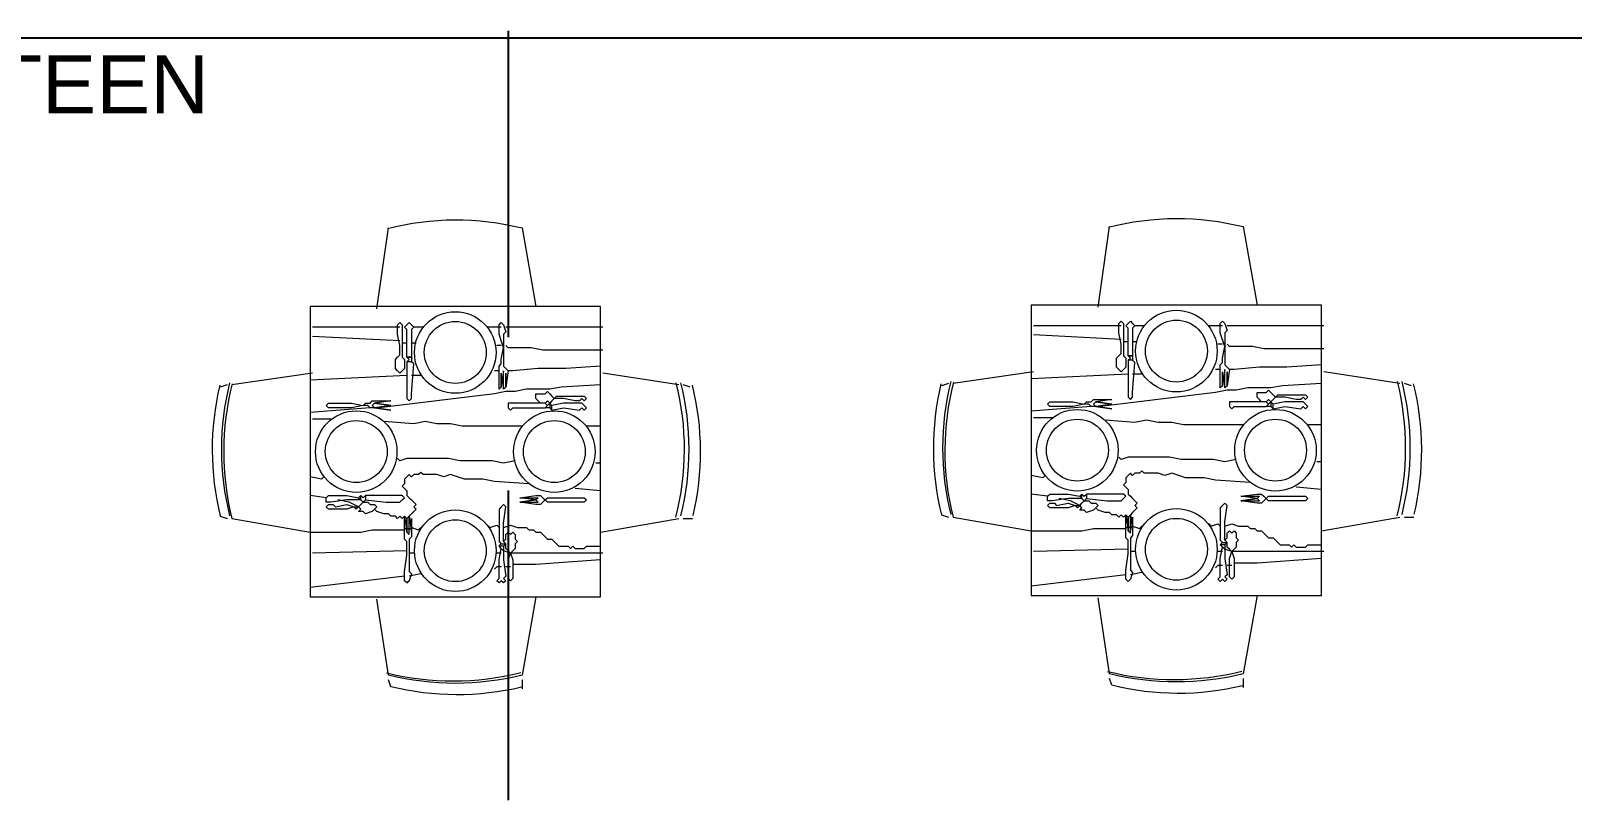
# Model space of a CAD drawing. Header units: metres. Extents: x 75097 to 220695, y -1557923 to -1361206.
# Drawn here: x 103513 to 106701, y -1383712 to -1382122 of the extents above; entities that cross this region are included whole.
import ezdxf

# ---------------------------------------------------------------- set-up
doc = ezdxf.new("R2010")
doc.units = ezdxf.units.M
doc.layers.get('0').update_dxf_attribs({"lineweight": 0})
for name, color, linetype in [('A-100 - Copy$0$axes', 8, 'Continuous'), ('A-100 - Copy$0$PDF2_Geometry', 8, 'Continuous'), ('A-100 - Copy$0$PDF_Geometry', 8, 'Continuous'), ('A-100 - Copy$0$PDF_Text', 8, 'Continuous')]:
    doc.layers.add(name, color=color, linetype=linetype)
doc.styles.add('A-100 - Copy$0$PDF Arial', font='arial.ttf')

# ---------------------------------------------------------------- blocks, each defined once
blk = doc.blocks.new('A-100 - Copy$0$A$C02230961')
at = {"layer": 'A-100 - Copy$0$PDF2_Geometry', "lineweight": 5, "elevation": -2.4}
for points in [[(3613.8, -16004.8), (3637.7, -15838)], [(5105.4, -16002), (5129.3, -15835.2)], [(3661.5, -16033.4), (3661.5, -16033.4)], [(3661.5, -16033.4), (3661.5, -16033.4)], [(3675.8, -16114.4), (3675.8, -16152.5), (3675.8, -16190.6), (3680.5, -16195.4), (3685.3, -16190.6), (3685.3, -16181.1), (3690.1, -16119.1), (3685.3, -16114.4), (3675.8, -16114.4), (3680.5, -16109.6), (3675.8, -16104.8), (3675.8, -16076.2), (3675.8, -16047.7), (3671, -16042.9), (3675.8, -16038.1), (3680.5, -16033.4), (3685.3, -16038.1), (3690.1, -16042.9), (3685.3, -16047.7), (3685.3, -16076.2), (3685.3, -16104.8), (3685.3, -16114.4)], [(3871.1, -16033.4), (3871.1, -16033.4)], [(3875.9, -16038.1), (3871.1, -16033.4)], [(5153.1, -16030.6), (5153.1, -16030.6)], [(5153.1, -16030.6), (5153.1, -16030.6)], [(5157.8, -16035.3), (5157.8, -16035.3)], [(5167.4, -16111.5), (5167.4, -16149.7), (5167.4, -16187.8), (5172.1, -16192.5), (5176.9, -16187.8), (5176.9, -16178.2), (5181.7, -16116.3), (5176.9, -16111.5), (5167.4, -16111.5), (5172.1, -16106.8), (5167.4, -16102), (5167.4, -16073.4), (5167.4, -16044.8), (5162.6, -16040.1), (5167.4, -16035.3), (5172.1, -16030.6), (5176.9, -16035.3), (5181.7, -16040.1), (5176.9, -16044.8), (5176.9, -16073.4), (5176.9, -16102), (5176.9, -16111.5)], [(5167.4, -16035.3), (5167.4, -16035.3)], [(5176.9, -16035.3), (5176.9, -16035.3)], [(5176.9, -16035.3), (5176.9, -16035.3)], [(5362.7, -16030.6), (5362.7, -16030.6)], [(5367.5, -16035.3), (5362.7, -16030.6)], [(5367.5, -16035.3), (5367.5, -16035.3)], [(5367.5, -16035.3), (5367.5, -16035.3)], [(3661.5, -16042.9), (3480.4, -16042.9)], [(3661.5, -16071.5), (3480.4, -16062)], [(3666.3, -16038.1), (3666.3, -16038.1)], [(3671, -16042.9), (3671, -16042.9)], [(3675.8, -16038.1), (3675.8, -16038.1)], [(3685.3, -16038.1), (3685.3, -16038.1)], [(3685.3, -16038.1), (3685.3, -16038.1)], [(3709.1, -16042.9), (3690.1, -16042.9)], [(3871.1, -16042.9), (3842.5, -16042.9)], [(3875.9, -16038.1), (3875.9, -16038.1)], [(3875.9, -16038.1), (3875.9, -16038.1)], [(4080.8, -16042.9), (3880.6, -16042.9)], [(5153.1, -16040.1), (4972, -16040.1)], [(5153.1, -16068.7), (4972, -16059.1)], [(5162.6, -16040.1), (5162.6, -16040.1)], [(5200.7, -16040.1), (5181.7, -16040.1)], [(5362.7, -16040.1), (5334.1, -16040.1)], [(5572.3, -16040.1), (5372.2, -16040.1)], [(3675.8, -16076.2), (3666.3, -16076.2)], [(3666.3, -16095.3), (3666.3, -16095.3)], [(3694.8, -16076.2), (3685.3, -16076.2)], [(3871.1, -16081), (3861.6, -16081)], [(4080.8, -16090.5), (3956.9, -16090.5), (3933.1, -16085.8), (3904.5, -16085.8), (3885.4, -16085.8), (3880.6, -16081)], [(5153.1, -16097.3), (5153.1, -16097.3)], [(5153.1, -16097.3), (5153.1, -16097.3)], [(5167.4, -16073.4), (5157.8, -16073.4)], [(5157.8, -16092.5), (5157.8, -16092.5)], [(5186.4, -16073.4), (5176.9, -16073.4)], [(5362.7, -16078.2), (5353.2, -16078.2)], [(5572.3, -16087.7), (5448.5, -16087.7), (5424.6, -16083), (5396.1, -16083), (5377, -16083), (5372.2, -16078.2)], [(3656.7, -16104.8), (3656.7, -16104.8)], [(3661.5, -16100.1), (3661.5, -16100.1)], [(3661.5, -16100.1), (3661.5, -16100.1)], [(3666.3, -16104.8), (3666.3, -16104.8)], [(3666.3, -16104.8), (3666.3, -16104.8)], [(3671, -16109.6), (3671, -16109.6)], [(3685.3, -16104.8), (3675.8, -16104.8), (3685.3, -16104.8)], [(3675.8, -16104.8), (3675.8, -16104.8)], [(3675.8, -16114.4), (3675.8, -16114.4)], [(3685.3, -16104.8), (3685.3, -16104.8)], [(3685.3, -16114.4), (3685.3, -16114.4)], [(3866.4, -16123.9), (3866.4, -16123.9)], [(3871.1, -16119.1), (3871.1, -16119.1)], [(3875.9, -16114.4), (3875.9, -16114.4)], [(3880.6, -16128.7), (3880.6, -16128.7)], [(4076, -16123.9), (4004.5, -16128.7), (3947.4, -16128.7), (3894.9, -16133.4), (3885.4, -16133.4)], [(5148.3, -16102), (5148.3, -16102)], [(5148.3, -16130.6), (5148.3, -16130.6)], [(5157.8, -16102), (5157.8, -16102)], [(5157.8, -16102), (5157.8, -16102)], [(5157.8, -16130.6), (5157.8, -16130.6)], [(5162.6, -16106.8), (5162.6, -16106.8)], [(5176.9, -16102), (5167.4, -16102), (5176.9, -16102)], [(5167.4, -16102), (5167.4, -16102)], [(5167.4, -16111.5), (5167.4, -16111.5)], [(5176.9, -16102), (5176.9, -16102)], [(5176.9, -16111.5), (5176.9, -16111.5)], [(5357.9, -16130.6), (5348.4, -16130.6)], [(5357.9, -16121.1), (5357.9, -16121.1)], [(5362.7, -16116.3), (5362.7, -16116.3)], [(5367.5, -16111.5), (5367.5, -16111.5)], [(5367.5, -16130.6), (5367.5, -16130.6)], [(5367.5, -16130.6), (5367.5, -16130.6)], [(5372.2, -16125.8), (5372.2, -16125.8)], [(5567.6, -16121.1), (5496.1, -16125.8), (5438.9, -16125.8), (5386.5, -16130.6), (5377, -16130.6)], [(3304.2, -16162), (3289.9, -16166.8)], [(3480.4, -16138.2), (3313.7, -16162)], [(3675.8, -16143), (3475.7, -16152.5)], [(4076, -16162), (3995, -16166.8), (3971.2, -16171.5), (3942.6, -16171.5), (3923.5, -16171.5), (3899.7, -16176.3), (3880.6, -16176.3), (3856.8, -16181.1), (3618.6, -16209.7)], [(3656.7, -16133.4), (3656.7, -16133.4)], [(3666.3, -16133.4), (3666.3, -16133.4)], [(3704.4, -16143), (3685.3, -16143)], [(3866.4, -16133.4), (3856.8, -16133.4)], [(3871.1, -16138.2), (3871.1, -16138.2)], [(3875.9, -16133.4), (3875.9, -16133.4)], [(3875.9, -16133.4), (3875.9, -16133.4)], [(3880.6, -16138.2), (3880.6, -16138.2)], [(4238, -16162), (4080.8, -16138.2)], [(4261.8, -16166.8), (4247.5, -16162)], [(4795.8, -16159.2), (4781.5, -16164)], [(4972, -16135.4), (4805.3, -16159.2)], [(5167.4, -16140.1), (4967.3, -16149.7)], [(5567.6, -16159.2), (5486.6, -16164), (5462.8, -16168.7), (5434.2, -16168.7), (5415.1, -16168.7), (5391.3, -16173.5), (5372.2, -16173.5), (5348.4, -16178.2), (5110.2, -16206.8)], [(5196, -16140.1), (5176.9, -16140.1)], [(5362.7, -16135.4), (5362.7, -16135.4)], [(5372.2, -16135.4), (5372.2, -16135.4)], [(5729.6, -16159.2), (5572.3, -16135.4)], [(5753.4, -16164), (5739.1, -16159.2)], [(3675.8, -16190.6), (3675.8, -16190.6)], [(3685.3, -16190.6), (3685.3, -16190.6)], [(3871.1, -16166.8), (3871.1, -16166.8)], [(3880.6, -16166.8), (3880.6, -16166.8)], [(3942.6, -16181.1), (3942.6, -16181.1)], [(3942.6, -16190.6), (3942.6, -16190.6)], [(3975.9, -16185.8), (3975.9, -16185.8)], [(3975.9, -16185.8), (3975.9, -16185.8)], [(3980.7, -16190.6), (3980.7, -16190.6)], [(4042.6, -16185.8), (4042.6, -16185.8)], [(4042.6, -16185.8), (4042.6, -16185.8)], [(5134, -16192.5), (5134, -16192.5)], [(5167.4, -16187.8), (5167.4, -16187.8)], [(5176.9, -16187.8), (5176.9, -16187.8)], [(5362.7, -16164), (5362.7, -16164)], [(5372.2, -16164), (5372.2, -16164)], [(5434.2, -16178.2), (5434.2, -16178.2)], [(5434.2, -16187.8), (5434.2, -16187.8)], [(5467.5, -16183), (5467.5, -16183)], [(5467.5, -16183), (5467.5, -16183)], [(5467.5, -16192.5), (5467.5, -16192.5)], [(5472.3, -16187.8), (5472.3, -16187.8)], [(5534.2, -16183), (5534.2, -16183)], [(5534.2, -16183), (5534.2, -16183)], [(3599.6, -16209.7), (3475.7, -16219.2)], [(3509, -16204.9), (3509, -16204.9)], [(3509, -16204.9), (3509, -16204.9)], [(3509, -16204.9), (3509, -16204.9)], [(3513.8, -16200.1), (3513.8, -16200.1)], [(3594.8, -16204.9), (3594.8, -16204.9)], [(3599.6, -16200.1), (3599.6, -16200.1)], [(3599.6, -16209.7), (3599.6, -16209.7)], [(3609.1, -16200.1), (3609.1, -16200.1)], [(3609.1, -16209.7), (3609.1, -16209.7)], [(3642.4, -16195.4), (3642.4, -16195.4)], [(3642.4, -16204.9), (3642.4, -16204.9)], [(3642.4, -16204.9), (3642.4, -16204.9)], [(3642.4, -16214.4), (3642.4, -16214.4)], [(3966.4, -16204.9), (3961.6, -16200.1), (3923.5, -16200.1), (3885.4, -16200.1), (3885.4, -16209.7), (3890.2, -16214.4), (3894.9, -16209.7), (3961.6, -16209.7)], [(3885.4, -16200.1), (3885.4, -16200.1)], [(3885.4, -16209.7), (3885.4, -16209.7)], [(3961.6, -16209.7), (3961.6, -16209.7)], [(3971.2, -16209.7), (3975.9, -16214.4), (3999.8, -16209.7), (4033.1, -16214.4), (4037.9, -16209.7), (4042.6, -16214.4), (4047.4, -16209.7), (4042.6, -16204.9), (4037.9, -16200.1), (3999.8, -16200.1), (3975.9, -16204.9), (3971.2, -16200.1)], [(3971.2, -16200.1), (3971.2, -16200.1)], [(3971.2, -16209.7), (3971.2, -16209.7)], [(3975.9, -16195.4), (3975.9, -16195.4)], [(3975.9, -16214.4), (3975.9, -16204.9)], [(4037.9, -16200.1), (4037.9, -16200.1)], [(4037.9, -16200.1), (4037.9, -16200.1)], [(4042.6, -16204.9), (4042.6, -16204.9)], [(4042.6, -16214.4), (4042.6, -16214.4)], [(5091.1, -16206.8), (4967.3, -16216.4)], [(5000.6, -16202.1), (5000.6, -16202.1)], [(5000.6, -16202.1), (5000.6, -16202.1)], [(5000.6, -16202.1), (5000.6, -16202.1)], [(5005.4, -16197.3), (5005.4, -16197.3)], [(5086.4, -16202.1), (5086.4, -16202.1)], [(5091.1, -16197.3), (5091.1, -16197.3)], [(5091.1, -16206.8), (5091.1, -16206.8)], [(5100.7, -16197.3), (5100.7, -16197.3)], [(5100.7, -16206.8), (5100.7, -16206.8)], [(5134, -16202.1), (5134, -16202.1)], [(5134, -16202.1), (5134, -16202.1)], [(5134, -16211.6), (5134, -16211.6)], [(5458, -16202.1), (5453.2, -16197.3), (5415.1, -16197.3), (5377, -16197.3), (5377, -16206.8), (5381.8, -16211.6), (5386.5, -16206.8), (5453.2, -16206.8)], [(5377, -16197.3), (5377, -16197.3)], [(5377, -16206.8), (5377, -16206.8)], [(5453.2, -16206.8), (5453.2, -16206.8)], [(5462.8, -16206.8), (5467.5, -16211.6), (5491.3, -16206.8), (5524.7, -16211.6), (5529.5, -16206.8), (5534.2, -16211.6), (5539, -16206.8), (5534.2, -16202.1), (5529.5, -16197.3), (5491.3, -16197.3), (5467.5, -16202.1), (5462.8, -16197.3)], [(5462.8, -16197.3), (5462.8, -16197.3)], [(5462.8, -16206.8), (5462.8, -16206.8)], [(5467.5, -16211.6), (5467.5, -16202.1)], [(5529.5, -16197.3), (5529.5, -16197.3)], [(5529.5, -16197.3), (5529.5, -16197.3)], [(5534.2, -16202.1), (5534.2, -16202.1)], [(5534.2, -16211.6), (5534.2, -16211.6)], [(3518.6, -16233.5), (3480.4, -16233.5)], [(3914, -16247.8), (3885.4, -16247.8), (3847.3, -16247.8), (3818.7, -16247.8), (3790.1, -16247.8), (3766.3, -16243), (3737.7, -16243), (3713.9, -16238.2), (3690.1, -16243), (3628.1, -16238.2)], [(4076, -16247.8), (4047.4, -16247.8)], [(5010.1, -16230.7), (4972, -16230.7)], [(5405.6, -16244.9), (5377, -16244.9), (5338.9, -16244.9), (5310.3, -16244.9), (5281.7, -16244.9), (5257.9, -16240.2), (5229.3, -16240.2), (5205.5, -16235.4), (5181.7, -16240.2), (5119.7, -16235.4)], [(5567.6, -16244.9), (5539, -16244.9)], [(3899.7, -16319.2), (3875.9, -16324), (3852.1, -16319.2), (3833, -16319.2), (3804.4, -16319.2), (3785.4, -16319.2), (3761.5, -16314.5), (3742.5, -16314.5), (3723.4, -16314.5), (3704.4, -16314.5), (3694.8, -16314.5), (3675.8, -16314.5), (3661.5, -16319.2), (3656.7, -16314.5)], [(5391.3, -16316.4), (5367.5, -16321.2), (5343.7, -16316.4), (5324.6, -16316.4), (5296, -16316.4), (5277, -16316.4), (5253.1, -16311.6), (5234.1, -16311.6), (5215, -16311.6), (5196, -16311.6), (5186.4, -16311.6), (5167.4, -16311.6), (5153.1, -16316.4), (5148.3, -16311.6)], [(5567.6, -16321.2), (5558, -16321.2)], [(3504.3, -16352.6), (3499.5, -16357.3), (3475.7, -16352.6)], [(3928.3, -16366.9), (3856.8, -16362.1), (3833, -16357.3), (3813.9, -16357.3), (3794.9, -16357.3), (3780.6, -16352.6), (3766.3, -16347.8), (3752, -16352.6), (3737.7, -16347.8), (3728.2, -16347.8), (3718.7, -16347.8), (3709.1, -16347.8), (3704.4, -16343.1), (3699.6, -16347.8), (3690.1, -16347.8), (3685.3, -16352.6), (3680.5, -16347.8), (3675.8, -16352.6), (3671, -16357.3), (3671, -16366.9), (3666.3, -16371.6), (3671, -16376.4), (3675.8, -16381.2), (3675.8, -16390.7), (3680.5, -16395.5), (3685.3, -16400.2), (3690.1, -16405), (3694.8, -16409.8), (3690.1, -16414.5), (3694.8, -16419.3), (3690.1, -16424), (3685.3, -16428.8), (3680.5, -16433.6), (3675.8, -16438.3), (3671, -16433.6), (3666.3, -16438.3), (3661.5, -16433.6), (3656.7, -16438.3), (3652, -16433.6), (3642.4, -16433.6), (3637.7, -16428.8), (3628.1, -16428.8), (3613.8, -16424), (3609.1, -16419.3)], [(4076, -16324), (4066.5, -16324)], [(4995.9, -16349.8), (4991.1, -16354.5), (4967.3, -16349.8)], [(5419.9, -16364.1), (5348.4, -16359.3), (5324.6, -16354.5), (5305.5, -16354.5), (5286.5, -16354.5), (5272.2, -16349.8), (5257.9, -16345), (5243.6, -16349.8), (5229.3, -16345), (5219.8, -16345), (5210.3, -16345), (5200.7, -16345), (5196, -16340.2), (5191.2, -16345), (5181.7, -16345), (5176.9, -16349.8), (5172.1, -16345), (5167.4, -16349.8), (5162.6, -16354.5), (5162.6, -16364.1), (5157.8, -16368.8), (5162.6, -16373.6), (5167.4, -16378.4), (5167.4, -16387.9), (5172.1, -16392.6), (5176.9, -16397.4), (5181.7, -16402.2), (5186.4, -16406.9), (5181.7, -16411.7), (5186.4, -16416.5), (5181.7, -16421.2), (5176.9, -16426), (5172.1, -16430.8), (5167.4, -16435.5), (5162.6, -16430.8), (5157.8, -16435.5), (5153.1, -16430.8), (5148.3, -16435.5), (5143.5, -16430.8), (5134, -16430.8), (5129.3, -16426), (5119.7, -16426), (5105.4, -16421.2), (5100.7, -16416.5)], [(4076, -16381.2), (4023.6, -16376.4)], [(5567.6, -16378.4), (5515.2, -16373.6)], [(3509, -16395.5), (3475.7, -16390.7)], [(3509, -16405), (3509, -16405)], [(3509, -16405), (3509, -16405)], [(3509, -16414.5), (3509, -16414.5)], [(3509, -16414.5), (3509, -16414.5)], [(3513.8, -16390.7), (3513.8, -16390.7)], [(3513.8, -16390.7), (3513.8, -16390.7)], [(3518.6, -16405), (3518.6, -16405)], [(3575.7, -16414.5), (3556.7, -16405), (3532.9, -16400.2)], [(3575.7, -16395.5), (3580.5, -16400.2), (3580.5, -16390.7)], [(3575.7, -16414.5), (3575.7, -16414.5)], [(3575.7, -16414.5), (3575.7, -16414.5)], [(3580.5, -16400.2), (3580.5, -16400.2)], [(3580.5, -16409.8), (3580.5, -16409.8)], [(3590, -16400.2), (3632.9, -16405), (3661.5, -16405), (3666.3, -16400.2), (3671, -16395.5), (3666.3, -16390.7), (3656.7, -16390.7), (3590, -16390.7)], [(3590, -16390.7), (3590, -16390.7)], [(3590, -16400.2), (3590, -16400.2)], [(3609.1, -16409.8), (3609.1, -16409.8)], [(3666.3, -16400.2), (3666.3, -16400.2)], [(3880.6, -16490.7), (3875.9, -16486), (3880.6, -16481.2), (3880.6, -16471.7), (3885.4, -16466.9), (3890.2, -16471.7), (3894.9, -16466.9), (3899.7, -16471.7), (3899.7, -16481.2), (3904.5, -16486), (3899.7, -16490.7), (3899.7, -16500.3), (3894.9, -16505), (3890.2, -16509.8), (3894.9, -16524.1), (3894.9, -16552.7), (3894.9, -16562.2), (3890.2, -16567), (3885.4, -16562.2), (3885.4, -16552.7), (3885.4, -16524.1), (3890.2, -16509.8), (3885.4, -16505), (3880.6, -16500.3), (3880.6, -16490.7), (3875.9, -16486), (3875.9, -16447.9), (3880.6, -16414.5), (3875.9, -16409.8), (3871.1, -16414.5), (3866.4, -16419.3), (3866.4, -16486), (3871.1, -16490.7), (3880.6, -16490.7), (3875.9, -16495.5), (3875.9, -16505), (3875.9, -16524.1), (3880.6, -16557.5), (3875.9, -16562.2), (3880.6, -16567), (3875.9, -16571.7), (3871.1, -16567), (3866.4, -16571.7), (3861.6, -16567), (3866.4, -16562.2), (3866.4, -16524.1), (3871.1, -16500.3), (3866.4, -16495.5)], [(3871.1, -16414.5), (3871.1, -16414.5)], [(3875.9, -16409.8), (3875.9, -16409.8)], [(3909.2, -16395.5), (3909.2, -16395.5)], [(3909.2, -16395.5), (3909.2, -16395.5)], [(3909.2, -16405), (3909.2, -16405)], [(3909.2, -16405), (3909.2, -16405)], [(3942.6, -16400.2), (3942.6, -16400.2)], [(3942.6, -16400.2), (3942.6, -16400.2)], [(3956.9, -16395.5), (3956.9, -16395.5)], [(3956.9, -16405), (3956.9, -16405)], [(4042.6, -16395.5), (4042.6, -16395.5)], [(4042.6, -16405), (4042.6, -16405)], [(4047.4, -16400.2), (4047.4, -16400.2)], [(4047.4, -16400.2), (4047.4, -16400.2)], [(5000.6, -16392.6), (4967.3, -16387.9)], [(5000.6, -16402.2), (5000.6, -16402.2)], [(5000.6, -16402.2), (5000.6, -16402.2)], [(5000.6, -16411.7), (5000.6, -16411.7)], [(5000.6, -16411.7), (5000.6, -16411.7)], [(5005.4, -16387.9), (5005.4, -16387.9)], [(5005.4, -16387.9), (5005.4, -16387.9)], [(5005.4, -16416.5), (5005.4, -16416.5)], [(5010.1, -16402.2), (5010.1, -16402.2)], [(5067.3, -16411.7), (5048.3, -16402.2), (5024.4, -16397.4)], [(5067.3, -16392.6), (5072.1, -16397.4), (5072.1, -16387.9)], [(5067.3, -16411.7), (5067.3, -16411.7)], [(5067.3, -16411.7), (5067.3, -16411.7)], [(5072.1, -16397.4), (5072.1, -16397.4)], [(5072.1, -16406.9), (5072.1, -16406.9)], [(5081.6, -16397.4), (5124.5, -16402.2), (5153.1, -16402.2), (5157.8, -16397.4), (5162.6, -16392.6), (5157.8, -16387.9), (5148.3, -16387.9), (5081.6, -16387.9)], [(5081.6, -16387.9), (5081.6, -16387.9)], [(5081.6, -16397.4), (5081.6, -16397.4)], [(5100.7, -16406.9), (5100.7, -16406.9)], [(5157.8, -16397.4), (5157.8, -16397.4)], [(5372.2, -16487.9), (5367.5, -16483.2), (5372.2, -16478.4), (5372.2, -16468.9), (5377, -16464.1), (5381.8, -16468.9), (5386.5, -16464.1), (5391.3, -16468.9), (5391.3, -16478.4), (5396.1, -16483.2), (5391.3, -16487.9), (5391.3, -16497.5), (5386.5, -16502.2), (5381.8, -16507), (5386.5, -16521.3), (5386.5, -16549.9), (5386.5, -16559.4), (5381.8, -16564.2), (5377, -16559.4), (5377, -16549.9), (5377, -16521.3), (5381.8, -16507), (5377, -16502.2), (5372.2, -16497.5), (5372.2, -16487.9), (5367.5, -16483.2), (5367.5, -16445.1), (5372.2, -16411.7), (5367.5, -16406.9), (5362.7, -16411.7), (5357.9, -16416.5), (5357.9, -16483.2), (5362.7, -16487.9), (5372.2, -16487.9), (5367.5, -16492.7), (5367.5, -16502.2), (5367.5, -16521.3), (5372.2, -16554.6), (5367.5, -16559.4), (5372.2, -16564.2), (5367.5, -16568.9), (5362.7, -16564.2), (5357.9, -16568.9), (5353.2, -16564.2), (5357.9, -16559.4), (5357.9, -16521.3), (5362.7, -16497.5), (5357.9, -16492.7)], [(5362.7, -16411.7), (5362.7, -16411.7)], [(5367.5, -16406.9), (5367.5, -16406.9)], [(5400.8, -16392.6), (5400.8, -16392.6)], [(5400.8, -16392.6), (5400.8, -16392.6)], [(5400.8, -16402.2), (5400.8, -16402.2)], [(5400.8, -16402.2), (5400.8, -16402.2)], [(5434.2, -16397.4), (5434.2, -16397.4)], [(5434.2, -16397.4), (5434.2, -16397.4)], [(5448.5, -16392.6), (5448.5, -16392.6)], [(5448.5, -16402.2), (5448.5, -16402.2)], [(5534.2, -16392.6), (5534.2, -16392.6)], [(5534.2, -16402.2), (5534.2, -16402.2)], [(5539, -16397.4), (5539, -16397.4)], [(5539, -16397.4), (5539, -16397.4)], [(3513.8, -16419.3), (3513.8, -16419.3)], [(3585.3, -16424), (3585.3, -16424)], [(3604.3, -16424), (3604.3, -16424)], [(3675.8, -16571.7), (3671, -16567), (3671, -16557.5), (3671, -16547.9), (3675.8, -16514.6), (3675.8, -16495.5), (3675.8, -16486), (3671, -16481.2), (3671, -16471.7), (3671, -16433.6), (3675.8, -16466.9), (3675.8, -16438.3), (3675.8, -16466.9), (3680.5, -16471.7), (3680.5, -16433.6), (3685.3, -16466.9), (3685.3, -16438.3), (3685.3, -16466.9), (3685.3, -16476.5), (3680.5, -16481.2), (3680.5, -16490.7), (3680.5, -16519.3), (3680.5, -16547.9), (3685.3, -16552.7), (3680.5, -16567), (3675.8, -16571.7), (3680.5, -16567)], [(3671, -16433.6), (3671, -16433.6)], [(3675.8, -16438.3), (3675.8, -16438.3)], [(3680.5, -16433.6), (3680.5, -16433.6)], [(3685.3, -16438.3), (3685.3, -16438.3)], [(4076, -16466.9), (4238, -16438.3)], [(4247.5, -16438.3), (4266.6, -16438.3)], [(5076.8, -16421.2), (5076.8, -16421.2)], [(5095.9, -16421.2), (5095.9, -16421.2)], [(5167.4, -16568.9), (5162.6, -16564.2), (5162.6, -16554.6), (5162.6, -16545.1), (5167.4, -16511.8), (5167.4, -16492.7), (5167.4, -16483.2), (5162.6, -16478.4), (5162.6, -16468.9), (5162.6, -16430.8), (5167.4, -16464.1), (5167.4, -16435.5), (5167.4, -16464.1), (5172.1, -16468.9), (5172.1, -16430.8), (5176.9, -16464.1), (5176.9, -16435.5), (5176.9, -16464.1), (5176.9, -16473.6), (5172.1, -16478.4), (5172.1, -16487.9), (5172.1, -16516.5), (5172.1, -16545.1), (5176.9, -16549.9), (5172.1, -16564.2), (5167.4, -16568.9), (5172.1, -16564.2)], [(5162.6, -16430.8), (5162.6, -16430.8)], [(5167.4, -16435.5), (5167.4, -16435.5)], [(5172.1, -16430.8), (5172.1, -16430.8)], [(5176.9, -16435.5), (5176.9, -16435.5)], [(5334.1, -16449.8), (5338.9, -16454.6), (5353.2, -16449.8), (5357.9, -16454.6)], [(5367.5, -16454.6), (5381.8, -16449.8), (5396.1, -16454.6), (5405.6, -16454.6), (5415.1, -16454.6), (5419.9, -16459.3), (5429.4, -16459.3), (5434.2, -16464.1), (5443.7, -16464.1), (5448.5, -16468.9), (5453.2, -16473.6), (5458, -16478.4), (5467.5, -16478.4), (5472.3, -16483.2), (5477.1, -16487.9), (5481.8, -16492.7), (5491.3, -16492.7), (5500.9, -16492.7), (5505.6, -16497.5), (5510.4, -16492.7), (5515.2, -16497.5), (5524.7, -16497.5), (5534.2, -16497.5), (5539, -16492.7), (5567.6, -16492.7)], [(5567.6, -16464.1), (5729.6, -16435.5)], [(5739.1, -16435.5), (5758.2, -16435.5)], [(3671, -16481.2), (3671, -16481.2)], [(3675.8, -16466.9), (3675.8, -16466.9)], [(3680.5, -16471.7), (3680.5, -16471.7)], [(3685.3, -16466.9), (3685.3, -16466.9)], [(3685.3, -16476.5), (3685.3, -16476.5)], [(3842.5, -16452.6), (3847.3, -16457.4), (3861.6, -16452.6), (3866.4, -16457.4)], [(3875.9, -16457.4), (3890.2, -16452.6), (3904.5, -16457.4), (3914, -16457.4), (3923.5, -16457.4), (3928.3, -16462.2), (3937.8, -16462.2), (3942.6, -16466.9), (3952.1, -16466.9), (3956.9, -16471.7), (3961.6, -16476.5), (3966.4, -16481.2), (3975.9, -16481.2), (3980.7, -16486), (3985.5, -16490.7), (3990.2, -16495.5), (3999.8, -16495.5), (4009.3, -16495.5), (4014.1, -16500.3), (4018.8, -16495.5), (4023.6, -16500.3), (4033.1, -16500.3), (4042.6, -16500.3), (4047.4, -16495.5), (4076, -16495.5)], [(5162.6, -16478.4), (5162.6, -16478.4)], [(5167.4, -16464.1), (5167.4, -16464.1)], [(5172.1, -16468.9), (5172.1, -16468.9)], [(5176.9, -16464.1), (5176.9, -16464.1)], [(5176.9, -16473.6), (5176.9, -16473.6)], [(3675.8, -16505), (3480.4, -16509.8)], [(3675.8, -16486), (3675.8, -16486)], [(3680.5, -16490.7), (3680.5, -16490.7)], [(3690.1, -16509.8), (3680.5, -16509.8)], [(3871.1, -16509.8), (3861.6, -16509.8)], [(3875.9, -16495.5), (3866.4, -16495.5), (3871.1, -16490.7)], [(3866.4, -16495.5), (3866.4, -16495.5)], [(4080.8, -16509.8), (3890.2, -16509.8), (3875.9, -16505), (3871.1, -16500.3)], [(3875.9, -16495.5), (3875.9, -16495.5)], [(3880.6, -16500.3), (3880.6, -16500.3)], [(3885.4, -16505), (3885.4, -16505)], [(3885.4, -16505), (3885.4, -16505)], [(3894.9, -16505), (3894.9, -16505)], [(3894.9, -16505), (3894.9, -16505)], [(3899.7, -16500.3), (3899.7, -16500.3)], [(5167.4, -16502.2), (4972, -16507)], [(5167.4, -16483.2), (5167.4, -16483.2)], [(5172.1, -16487.9), (5172.1, -16487.9)], [(5181.7, -16507), (5172.1, -16507)], [(5362.7, -16507), (5353.2, -16507)], [(5367.5, -16492.7), (5357.9, -16492.7), (5362.7, -16487.9)], [(5357.9, -16492.7), (5357.9, -16492.7)], [(5572.3, -16507), (5381.8, -16507), (5367.5, -16502.2), (5362.7, -16497.5)], [(5367.5, -16492.7), (5367.5, -16492.7)], [(5372.2, -16497.5), (5372.2, -16497.5)], [(5377, -16502.2), (5377, -16502.2)], [(5377, -16502.2), (5377, -16502.2)], [(5386.5, -16502.2), (5386.5, -16502.2)], [(5386.5, -16502.2), (5386.5, -16502.2)], [(5391.3, -16497.5), (5391.3, -16497.5)], [(3871.1, -16538.4), (3861.6, -16538.4), (3856.8, -16543.2)], [(3890.2, -16538.4), (3880.6, -16538.4)], [(4076, -16524.1), (3942.6, -16533.6), (3914, -16533.6), (3894.9, -16533.6)], [(5362.7, -16535.6), (5353.2, -16535.6), (5348.4, -16540.3)], [(5381.8, -16535.6), (5372.2, -16535.6)], [(5567.6, -16521.3), (5434.2, -16530.8), (5405.6, -16530.8), (5386.5, -16530.8)], [(3671, -16557.5), (3475.7, -16581.3)], [(3675.8, -16571.7), (3675.8, -16571.7)], [(3704.4, -16552.7), (3680.5, -16557.5)], [(3680.5, -16567), (3680.5, -16567)], [(3680.5, -16567), (3680.5, -16567)], [(3866.4, -16562.2), (3866.4, -16562.2)], [(3880.6, -16567), (3880.6, -16567)], [(3890.2, -16567), (3890.2, -16567)], [(3890.2, -16567), (3890.2, -16567)], [(3890.2, -16567), (3890.2, -16567)], [(3890.2, -16567), (3890.2, -16567)], [(3890.2, -16567), (3890.2, -16567)], [(5162.6, -16554.6), (4967.3, -16578.5)], [(5167.4, -16568.9), (5167.4, -16568.9)], [(5196, -16549.9), (5172.1, -16554.6)], [(5172.1, -16564.2), (5172.1, -16564.2)], [(5172.1, -16564.2), (5172.1, -16564.2)], [(5357.9, -16559.4), (5357.9, -16559.4)], [(5372.2, -16564.2), (5372.2, -16564.2)], [(5381.8, -16564.2), (5381.8, -16564.2)], [(5381.8, -16564.2), (5381.8, -16564.2)], [(5381.8, -16564.2), (5381.8, -16564.2)], [(5381.8, -16564.2), (5381.8, -16564.2)], [(5381.8, -16564.2), (5381.8, -16564.2)], [(3914, -16771.8), (3914, -16790.9)], [(5405.6, -16769), (5405.6, -16788.1)]]:
    blk.add_lwpolyline(points, dxfattribs=at)
for points in [[(3635.4, -15838.9, -0.124036), (3914, -15838), (3942.6, -16000)], [(5127, -15836.1, -0.124036), (5405.6, -15835.2), (5434.2, -15997.2)], [(3314.6, -16159.8, 0.124036), (3313.7, -16438.3), (3475.7, -16466.9), (3494.7, -16466.9), (3523.3, -16466.9), (3551.9, -16466.9), (3580.5, -16466.9), (3604.3, -16462.2), (3632.9, -16462.2), (3652, -16462.2), (3671, -16462.2), (3675.8, -16457.4), (3680.5, -16462.2), (3685.3, -16457.4), (3699.6, -16462.2), (3704.4, -16457.4)], [(4780.4, -16160.4, 0.120122), (4781.5, -16430.8), (4795.8, -16435.5)], [(4806.2, -16156.9, 0.124036), (4805.3, -16435.5), (4967.3, -16464.1), (4986.3, -16464.1), (5014.9, -16464.1), (5043.5, -16464.1), (5072.1, -16464.1), (5095.9, -16459.3), (5124.5, -16459.3), (5143.5, -16459.3), (5162.6, -16459.3), (5167.4, -16454.6), (5172.1, -16459.3), (5176.9, -16454.6), (5191.2, -16459.3), (5196, -16454.6)], [(3288.8, -16163.2, 0.120122), (3289.9, -16433.6), (3304.2, -16438.3)], [(3942.6, -16600.3), (3914, -16762.3, -0.122576), (3637.7, -16762.3), (3613.8, -16605.1)], [(5434.2, -16597.5), (5405.6, -16759.5, -0.122576), (5129.3, -16759.5), (5105.4, -16602.3)], [(3912.8, -16787.2, -0.120122), (3642.4, -16786.1), (3637.7, -16771.8)], [(5404.4, -16784.4, -0.120122), (5134, -16783.3), (5129.3, -16769)]]:
    blk.add_lwpolyline(points, format="xyb", dxfattribs=at)
for points in [[(3475.7, -16000), (3475.7, -16600.3), (4076, -16600.3), (4076, -16000)], [(4967.3, -15997.2), (4967.3, -16597.5), (5567.6, -16597.5), (5567.6, -15997.2)], [(3652, -16109.6), (3656.7, -16104.8), (3661.5, -16100.1), (3661.5, -16090.5), (3661.5, -16081), (3656.7, -16057.2), (3656.7, -16047.7), (3656.7, -16038.1), (3661.5, -16033.4), (3666.3, -16038.1), (3666.3, -16047.7), (3666.3, -16057.2), (3666.3, -16076.2), (3666.3, -16095.3), (3666.3, -16104.8), (3671, -16109.6), (3671, -16119.1), (3671, -16128.7), (3666.3, -16133.4), (3661.5, -16138.2), (3656.7, -16133.4), (3652, -16128.7), (3652, -16119.1)], [(3871.1, -16138.2), (3871.1, -16166.8), (3866.4, -16171.5), (3866.4, -16133.4), (3866.4, -16123.9), (3871.1, -16119.1), (3871.1, -16109.6), (3875.9, -16085.8), (3866.4, -16057.2), (3866.4, -16047.7), (3866.4, -16038.1), (3871.1, -16033.4), (3875.9, -16038.1), (3880.6, -16052.4), (3875.9, -16057.2), (3875.9, -16085.8), (3875.9, -16114.4), (3875.9, -16123.9), (3880.6, -16128.7), (3885.4, -16133.4), (3880.6, -16166.8), (3880.6, -16138.2), (3880.6, -16166.8), (3875.9, -16171.5), (3875.9, -16133.4), (3871.1, -16166.8)], [(5143.5, -16106.8), (5148.3, -16102), (5153.1, -16097.3), (5153.1, -16087.7), (5153.1, -16078.2), (5148.3, -16054.4), (5148.3, -16044.8), (5148.3, -16035.3), (5153.1, -16030.6), (5157.8, -16035.3), (5157.8, -16044.8), (5157.8, -16054.4), (5157.8, -16073.4), (5157.8, -16092.5), (5157.8, -16102), (5162.6, -16106.8), (5162.6, -16116.3), (5162.6, -16125.8), (5157.8, -16130.6), (5153.1, -16135.4), (5148.3, -16130.6), (5143.5, -16125.8), (5143.5, -16116.3)], [(5362.7, -16135.4), (5362.7, -16164), (5357.9, -16168.7), (5357.9, -16130.6), (5357.9, -16121.1), (5362.7, -16116.3), (5362.7, -16106.8), (5367.5, -16083), (5357.9, -16054.4), (5357.9, -16044.8), (5357.9, -16035.3), (5362.7, -16030.6), (5367.5, -16035.3), (5372.2, -16049.6), (5367.5, -16054.4), (5367.5, -16083), (5367.5, -16111.5), (5367.5, -16121.1), (5372.2, -16125.8), (5377, -16130.6), (5372.2, -16164), (5372.2, -16135.4), (5372.2, -16164), (5367.5, -16168.7), (5367.5, -16130.6), (5362.7, -16164)], [(3966.4, -16176.3), (3971.2, -16181.1), (3975.9, -16185.8), (3980.7, -16190.6), (3985.5, -16185.8), (4004.5, -16185.8), (4023.6, -16185.8), (4033.1, -16185.8), (4042.6, -16185.8), (4047.4, -16190.6), (4042.6, -16195.4), (4037.9, -16190.6), (4033.1, -16195.4), (4023.6, -16195.4), (3999.8, -16190.6), (3990.2, -16190.6), (3980.7, -16190.6), (3975.9, -16195.4), (3971.2, -16200.1), (3966.4, -16195.4), (3961.6, -16200.1), (3952.1, -16200.1), (3947.4, -16195.4), (3942.6, -16190.6), (3942.6, -16181.1), (3952.1, -16181.1), (3961.6, -16181.1)], [(5091.1, -16206.8), (5086.4, -16202.1), (5076.8, -16202.1), (5081.6, -16197.3), (5091.1, -16197.3), (5095.9, -16192.5), (5105.4, -16192.5), (5134, -16192.5), (5100.7, -16197.3), (5134, -16202.1), (5100.7, -16206.8), (5134, -16211.6), (5100.7, -16206.8)], [(5458, -16173.5), (5462.8, -16178.2), (5467.5, -16183), (5472.3, -16187.8), (5477.1, -16183), (5496.1, -16183), (5515.2, -16183), (5524.7, -16183), (5534.2, -16183), (5539, -16187.8), (5534.2, -16192.5), (5529.5, -16187.8), (5524.7, -16192.5), (5515.2, -16192.5), (5491.3, -16187.8), (5481.8, -16187.8), (5472.3, -16187.8), (5467.5, -16192.5), (5462.8, -16197.3), (5458, -16192.5), (5453.2, -16197.3), (5443.7, -16197.3), (5438.9, -16192.5), (5434.2, -16187.8), (5434.2, -16178.2), (5443.7, -16178.2), (5453.2, -16178.2)], [(3509, -16204.9), (3513.8, -16200.1), (3523.3, -16200.1), (3532.9, -16200.1), (3561.4, -16200.1), (3585.3, -16204.9), (3561.4, -16209.7), (3532.9, -16209.7), (3523.3, -16209.7), (3513.8, -16209.7)], [(3599.6, -16209.7), (3594.8, -16204.9), (3585.3, -16204.9), (3590, -16200.1), (3599.6, -16200.1), (3604.3, -16195.4), (3613.8, -16195.4), (3642.4, -16195.4), (3609.1, -16200.1), (3642.4, -16204.9), (3609.1, -16209.7), (3642.4, -16214.4), (3609.1, -16209.7)], [(3609.1, -16209.7), (3642.4, -16204.9), (3609.1, -16200.1), (3604.3, -16204.9)], [(3971.2, -16209.7), (3961.6, -16209.7), (3966.4, -16204.9), (3971.2, -16200.1)], [(5000.6, -16202.1), (5005.4, -16197.3), (5014.9, -16197.3), (5024.4, -16197.3), (5053, -16197.3), (5076.8, -16202.1), (5053, -16206.8), (5024.4, -16206.8), (5014.9, -16206.8), (5005.4, -16206.8)], [(5100.7, -16206.8), (5134, -16202.1), (5100.7, -16197.3), (5095.9, -16202.1)], [(5462.8, -16206.8), (5453.2, -16206.8), (5458, -16202.1), (5462.8, -16197.3)], [(3585.3, -16395.5), (3590, -16390.7), (3590, -16400.2), (3585.3, -16405), (3580.5, -16400.2), (3551.9, -16400.2), (3518.6, -16405), (3509, -16405), (3509, -16395.5), (3513.8, -16390.7), (3523.3, -16390.7), (3551.9, -16390.7), (3575.7, -16395.5), (3580.5, -16390.7)], [(3590, -16428.8), (3585.3, -16424), (3575.7, -16424), (3580.5, -16419.3), (3575.7, -16414.5), (3571, -16419.3), (3566.2, -16414.5), (3551.9, -16419.3), (3532.9, -16419.3), (3523.3, -16419.3), (3513.8, -16419.3), (3509, -16414.5), (3513.8, -16409.8), (3523.3, -16409.8), (3528.1, -16414.5), (3551.9, -16409.8), (3566.2, -16414.5), (3575.7, -16414.5), (3580.5, -16409.8), (3585.3, -16405), (3594.8, -16405), (3599.6, -16409.8), (3609.1, -16409.8), (3613.8, -16414.5), (3609.1, -16419.3), (3604.3, -16424)], [(3956.9, -16395.5), (3961.6, -16400.2), (3956.9, -16405), (3952.1, -16409.8), (3942.6, -16409.8), (3909.2, -16405), (3942.6, -16400.2), (3909.2, -16395.5), (3942.6, -16390.7), (3952.1, -16390.7)], [(3947.4, -16395.5), (3942.6, -16400.2), (3909.2, -16395.5)], [(3909.2, -16405), (3947.4, -16405), (3942.6, -16400.2)], [(4042.6, -16395.5), (4047.4, -16400.2), (4042.6, -16405), (4033.1, -16405), (4023.6, -16405), (3995, -16405), (3966.4, -16405), (3961.6, -16400.2), (3966.4, -16395.5), (3995, -16395.5), (4023.6, -16395.5), (4033.1, -16395.5)], [(5076.8, -16392.6), (5081.6, -16387.9), (5081.6, -16397.4), (5076.8, -16402.2), (5072.1, -16397.4), (5043.5, -16397.4), (5010.1, -16402.2), (5000.6, -16402.2), (5000.6, -16392.6), (5005.4, -16387.9), (5014.9, -16387.9), (5043.5, -16387.9), (5067.3, -16392.6), (5072.1, -16387.9)], [(5081.6, -16426), (5076.8, -16421.2), (5067.3, -16421.2), (5072.1, -16416.5), (5067.3, -16411.7), (5062.6, -16416.5), (5057.8, -16411.7), (5043.5, -16416.5), (5024.4, -16416.5), (5014.9, -16416.5), (5005.4, -16416.5), (5000.6, -16411.7), (5005.4, -16406.9), (5014.9, -16406.9), (5019.7, -16411.7), (5043.5, -16406.9), (5057.8, -16411.7), (5067.3, -16411.7), (5072.1, -16406.9), (5076.8, -16402.2), (5086.4, -16402.2), (5091.1, -16406.9), (5100.7, -16406.9), (5105.4, -16411.7), (5100.7, -16416.5), (5095.9, -16421.2)], [(5448.5, -16392.6), (5453.2, -16397.4), (5448.5, -16402.2), (5443.7, -16406.9), (5434.2, -16406.9), (5400.8, -16402.2), (5434.2, -16397.4), (5400.8, -16392.6), (5434.2, -16387.9), (5443.7, -16387.9)], [(5438.9, -16392.6), (5434.2, -16397.4), (5400.8, -16392.6)], [(5400.8, -16402.2), (5438.9, -16402.2), (5434.2, -16397.4)], [(5534.2, -16392.6), (5539, -16397.4), (5534.2, -16402.2), (5524.7, -16402.2), (5515.2, -16402.2), (5486.6, -16402.2), (5458, -16402.2), (5453.2, -16397.4), (5458, -16392.6), (5486.6, -16392.6), (5515.2, -16392.6), (5524.7, -16392.6)]]:
    blk.add_lwpolyline(points, close=True, dxfattribs=at)
at = {"layer": 'A-100 - Copy$0$PDF2_Geometry', "lineweight": 5}
for centre, radius in [((3775.8, -16095.4, -2.4), 84.3), ((3775.8, -16095.3, -2.4), 64), ((5267.4, -16092.5, -2.4), 84.3), ((5267.4, -16092.4, -2.4), 64), ((3571, -16300.2, -2.4), 84.3), ((3980.7, -16300.2, -2.4), 84.3), ((5062.6, -16297.4, -2.4), 84.3), ((5472.3, -16297.4, -2.4), 84.3), ((3571, -16300.1, -2.4), 64), ((3980.7, -16300.1, -2.4), 64), ((5062.6, -16297.3, -2.4), 64), ((5472.3, -16297.3, -2.4), 64), ((5267.4, -16502.3, -2.4), 84.3), ((3775.8, -16505.1, -2.4), 84.3), ((3775.8, -16505, -2.4), 64), ((5267.4, -16502.2, -2.4), 64)]:
    blk.add_circle(centre, radius, dxfattribs=at)
for centre, radius, start, end in [((3861.9, -16295.4, -2.4), 569.7, 166.0235, 193.9765), ((3681, -16295.4, -2.4), 568.9, 345.7114, 13.994), ((3689.7, -16295.4, -2.4), 569.7, 346.0235, 13.9765), ((3713.2, -16300.2, -2.4), 570, 346.5966, 13.97), ((5353.5, -16292.6, -2.4), 569.7, 166.0235, 193.9765), ((5172.6, -16292.6, -2.4), 568.9, 345.7114, 13.994), ((5181.3, -16292.6, -2.4), 569.7, 346.0235, 13.9765), ((5204.8, -16297.4, -2.4), 570, 346.5966, 13.97), ((3771.1, -16205.3, -2.4), 568.9, 256.006, 284.2886), ((5262.6, -16202.5, -2.4), 568.9, 256.006, 284.2886)]:
    blk.add_arc(centre, radius, start, end, dxfattribs=at)
at = {"layer": 'A-100 - Copy$0$PDF_Geometry', "elevation": -2.4}
for points in [[(3885.5, -15430.5), (3885.5, -16063.9)], [(3885.5, -16380.5), (3885.5, -17020.6)]]:
    blk.add_lwpolyline(points, dxfattribs=at)
at = {"layer": 'A-100 - Copy$0$PDF_Text', "insert": (2465.1, -15602.6, -2.4), "char_height": 120, "attachment_point": 7, "style": 'A-100 - Copy$0$PDF Arial'}
blk.add_mtext('CANTEEN', dxfattribs=at)
blk = doc.blocks.new('A-100 - Copy')
at = {"layer": 'A-100 - Copy$0$axes'}
blk.add_line((119073.3, -1382137.7, 0), (95447.5, -1382137.7, 0), dxfattribs=at)
blk.add_blockref('A-100 - Copy$0$A$C02230961', (100615.3, -1366691.8, 2.4))

msp = doc.modelspace()

# ---------------------------------------------------------------- block references
msp.add_blockref('A-100 - Copy', (0, 0))

doc.saveas('drawing.dxf')
